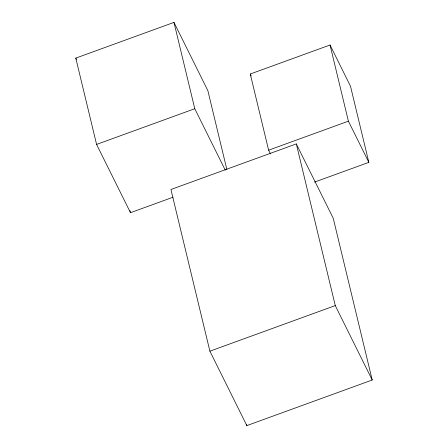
<?xml version="1.0" encoding="UTF-8"?>
<svg xmlns="http://www.w3.org/2000/svg" width="448" height="448" viewBox="0 0 448 448"><rect width="100%" height="100%" fill="white"/><g stroke="black" fill="none" stroke-linecap="round" stroke-linejoin="round"><path stroke-width="0.67" d="M173.029 197.226L130.48 212.699L96.589 144.43L75.785 58.106L173.975 22.4L207.866 90.67L226.867 169.518M270.48 153.927L268.621 150.186L250.264 74.015L330.042 45.007L350.487 86.19L368.844 162.355L314.563 182.095M96.589 144.43L194.779 108.724L173.975 22.4M268.621 150.186L348.398 121.173L330.042 45.007M296.307 143.898L170.929 189.493L209.894 351.182L246.837 425.6L372.215 380.005L333.25 218.316L296.307 143.898L335.272 305.586L372.215 380.005M209.894 351.182L335.272 305.586M348.398 121.173L368.844 162.355M250.264 74.015L251.194 75.886M194.779 108.724L225.249 170.106M75.785 58.106L76.406 59.36M246.512 424.25L246.837 425.6M129.987 210.661L130.48 212.699"/></g></svg>
